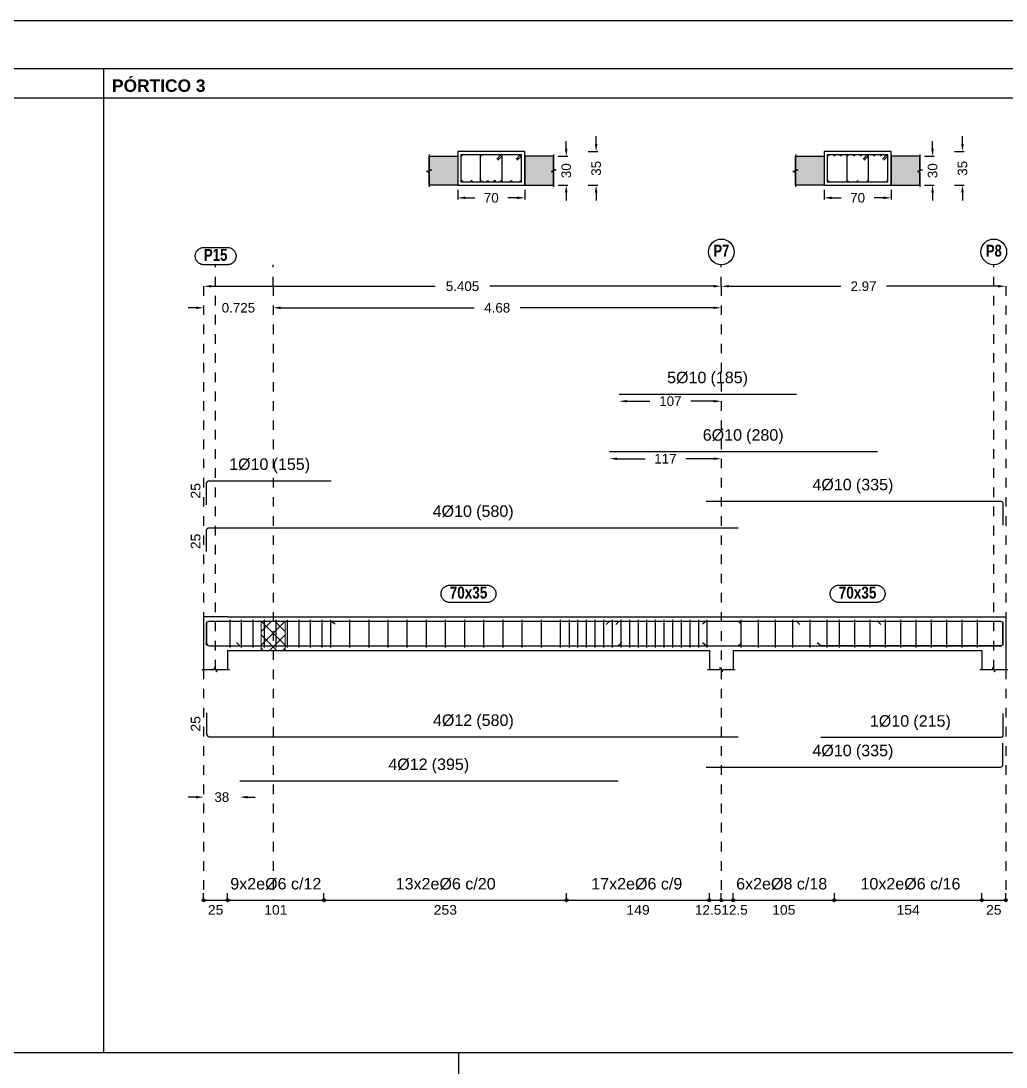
# Model space of a CAD drawing. Extents: x 2455 to 9764, y -806 to 181.
# Drawn here: x 5005.68 to 5015.96, y -489.53 to -478.61 of the extents above; entities that cross this region are included whole.
import ezdxf
from ezdxf.enums import TextEntityAlignment as Align

# ---------------------------------------------------------------- set-up
doc = ezdxf.new("R2010")
doc.units = 0
doc.header["$LTSCALE"] = 0.2
doc.header["$MEASUREMENT"] = 0
doc.linetypes.add('CYPE_RAYAPUNTO', pattern=[0.4125, 0.2025, -0.105, 0, -0.105])
doc.linetypes.add('PUNTOS2', pattern=[0.125, 0, -0.125])
doc.layers.add('01_cartela', color=6, linetype='CONTINUOUS', plot=False)
for name, color, linetype in [('01_cotas', 4, 'CONTINUOUS'), ('01_parcela', 7, 'CONTINUOUS'), ('01_primera', 5, 'CONTINUOUS'), ('01_texto cartela', 4, 'CONTINUOUS'), ('ALZ_CONT_NUDOS', 5, 'CONTINUOUS'), ('ALZ_CONT_VIG_HORMIGON', 5, 'CONTINUOUS'), ('ALZ_COT_COT_LIN_APOYOS', 120, 'CYPE_RAYAPUNTO'), ('ALZ_REF_REF_REFERENCIA', 3, 'CONTINUOUS'), ('ALZ_REF_TEXTO_REF_NOMBRE', 3, 'CONTINUOUS'), ('ARM_LONGITUDINAL_Ø10', 4, 'CONTINUOUS'), ('ARM_LONGITUDINAL_Ø12', 4, 'CONTINUOUS'), ('ARM_TRANSVERSAL_Ø6', 4, 'CONTINUOUS'), ('ARM_TRANSVERSAL_Ø8', 4, 'CONTINUOUS'), ('SEC_CONT_FORJADOS_SECCION', 8, 'CONTINUOUS'), ('SEC_CONT_VIG_HORMIGON_SECCION', 2, 'CONTINUOUS'), ('UNI_CORTANTES', 3, 'CONTINUOUS')]:
    doc.layers.add(name, color=color, linetype=linetype)
doc.layers.add('VIG_CARAS', color=5, linetype='CONTINUOUS', lineweight=9)
doc.styles.add('BERNARDO', font='GOTHICB.TTF')
doc.styles.add('CYPETXT_0.15', font='arial.ttf', dxfattribs={"height": 0.1})
doc.styles.add('Estilo1', font='swissel.ttf')
doc.styles.add('NIEVES2', font='sanss___.ttf')
doc.styles.add('NIEVES3', font='swisseb.ttf')
doc.styles.add('ROMANS', font='romans')
doc.dimstyles.new('DECIMAL-50', dxfattribs={"dimtxt": 0.08, "dimasz": 0.15, "dimexe": 0.05, "dimexo": 0.05, "dimgap": 0.09, "dimtad": 0, "dimzin": 0, "dimdsep": 46, "dimtxsty": 'ROMANS', "dimblk": 'DOTSMALL', "dimcen": 0.09, "dimclrt": 7, "dimadec": 0, "dimazin": 0, "dimtfac": 1.38, "dimtix": 1, "dimtofl": 0, "dimtmove": 2, "dimatfit": 3, "dimldrblk": 'OBLIQUE', "dimfxl": 1, "dimtolj": 1, "dimtzin": 0, "dimarcsym": 0})

# ---------------------------------------------------------------- blocks, each defined once
blk = doc.blocks.new('*D683')
at = {"layer": '01_cotas', "color": 0, "linetype": 'PUNTOS2', "lineweight": -2, "transparency": 16777216}
for p, q in [((5010.236, -480.376), (5010.236, -480.509)), ((5010.936, -480.376), (5010.936, -480.509))]:
    blk.add_line(p, q, dxfattribs=at)
at = {"layer": '01_cotas', "color": 0, "lineweight": -2, "transparency": 16777216}
for p, q in [((5010.316, -480.459), (5010.413, -480.459)), ((5010.856, -480.459), (5010.758, -480.459))]:
    blk.add_line(p, q, dxfattribs=at)
at = {"layer": '01_cotas', "color": 0, "transparency": 16777216}
for points in [[(5010.316, -480.446), (5010.316, -480.473), (5010.236, -480.459)], [(5010.856, -480.446), (5010.856, -480.473), (5010.936, -480.459)]]:
    blk.add_solid(points, dxfattribs=at)
at = {"layer": '01_cotas', "color": 5, "transparency": 16777216, "insert": (5010.586, -480.459), "char_height": 0.1, "attachment_point": 5, "style": 'Estilo1'}
blk.add_mtext('\\A1;70', dxfattribs=at)
blk = doc.blocks.new('*D684')
at = {"layer": '01_cotas', "color": 0, "lineweight": -2, "transparency": 16777216}
for p, q in [((5011.369, -479.946), (5011.369, -479.866)), ((5011.369, -480.406), (5011.369, -480.486))]:
    blk.add_line(p, q, dxfattribs=at)
at = {"layer": '01_cotas', "color": 0, "linetype": 'PUNTOS2', "lineweight": -2, "transparency": 16777216}
for p, q in [((5011.286, -480.026), (5011.419, -480.026)), ((5011.286, -480.326), (5011.419, -480.326))]:
    blk.add_line(p, q, dxfattribs=at)
at = {"layer": '01_cotas', "color": 0, "transparency": 16777216}
for points in [[(5011.355, -479.946), (5011.382, -479.946), (5011.369, -480.026)], [(5011.355, -480.406), (5011.382, -480.406), (5011.369, -480.326)]]:
    blk.add_solid(points, dxfattribs=at)
at = {"layer": '01_cotas', "color": 5, "transparency": 16777216, "insert": (5011.369, -480.176), "char_height": 0.1, "attachment_point": 5, "rotation": 90, "style": 'Estilo1'}
blk.add_mtext('\\A1;30', dxfattribs=at)
blk = doc.blocks.new('*D685')
at = {"layer": '01_cotas', "color": 0, "lineweight": -2, "transparency": 16777216}
for p, q in [((5011.681, -479.896), (5011.681, -479.816)), ((5011.681, -480.406), (5011.681, -480.486))]:
    blk.add_line(p, q, dxfattribs=at)
at = {"layer": '01_cotas', "color": 0, "linetype": 'PUNTOS2', "lineweight": -2, "transparency": 16777216}
for p, q in [((5011.598, -479.976), (5011.731, -479.976)), ((5011.598, -480.326), (5011.731, -480.326))]:
    blk.add_line(p, q, dxfattribs=at)
at = {"layer": '01_cotas', "color": 0, "transparency": 16777216}
for points in [[(5011.667, -479.896), (5011.694, -479.896), (5011.681, -479.976)], [(5011.667, -480.406), (5011.694, -480.406), (5011.681, -480.326)]]:
    blk.add_solid(points, dxfattribs=at)
at = {"layer": '01_cotas', "color": 5, "transparency": 16777216, "insert": (5011.681, -480.151), "char_height": 0.1, "attachment_point": 5, "rotation": 90, "style": 'Estilo1'}
blk.add_mtext('\\A1;35', dxfattribs=at)
blk = doc.blocks.new('*D686')
at = {"layer": '01_cotas', "color": 0, "linetype": 'PUNTOS2', "lineweight": -2, "transparency": 16777216}
for p, q in [((5014.061, -480.376), (5014.061, -480.509)), ((5014.761, -480.376), (5014.761, -480.509))]:
    blk.add_line(p, q, dxfattribs=at)
at = {"layer": '01_cotas', "color": 0, "lineweight": -2, "transparency": 16777216}
for p, q in [((5014.141, -480.459), (5014.238, -480.459)), ((5014.681, -480.459), (5014.583, -480.459))]:
    blk.add_line(p, q, dxfattribs=at)
at = {"layer": '01_cotas', "color": 0, "transparency": 16777216}
for points in [[(5014.141, -480.446), (5014.141, -480.473), (5014.061, -480.459)], [(5014.681, -480.446), (5014.681, -480.473), (5014.761, -480.459)]]:
    blk.add_solid(points, dxfattribs=at)
at = {"layer": '01_cotas', "color": 5, "transparency": 16777216, "insert": (5014.411, -480.459), "char_height": 0.1, "attachment_point": 5, "style": 'Estilo1'}
blk.add_mtext('\\A1;70', dxfattribs=at)
blk = doc.blocks.new('*D687')
at = {"layer": '01_cotas', "color": 0, "lineweight": -2, "transparency": 16777216}
for p, q in [((5015.194, -479.946), (5015.194, -479.866)), ((5015.194, -480.406), (5015.194, -480.486))]:
    blk.add_line(p, q, dxfattribs=at)
at = {"layer": '01_cotas', "color": 0, "linetype": 'PUNTOS2', "lineweight": -2, "transparency": 16777216}
for p, q in [((5015.111, -480.026), (5015.244, -480.026)), ((5015.111, -480.326), (5015.244, -480.326))]:
    blk.add_line(p, q, dxfattribs=at)
at = {"layer": '01_cotas', "color": 0, "transparency": 16777216}
for points in [[(5015.18, -479.946), (5015.207, -479.946), (5015.194, -480.026)], [(5015.18, -480.406), (5015.207, -480.406), (5015.194, -480.326)]]:
    blk.add_solid(points, dxfattribs=at)
at = {"layer": '01_cotas', "color": 5, "transparency": 16777216, "insert": (5015.194, -480.176), "char_height": 0.1, "attachment_point": 5, "rotation": 90, "style": 'Estilo1'}
blk.add_mtext('\\A1;30', dxfattribs=at)
blk = doc.blocks.new('*D688')
at = {"layer": '01_cotas', "color": 0, "lineweight": -2, "transparency": 16777216}
for p, q in [((5015.506, -479.896), (5015.506, -479.816)), ((5015.506, -480.406), (5015.506, -480.486))]:
    blk.add_line(p, q, dxfattribs=at)
at = {"layer": '01_cotas', "color": 0, "linetype": 'PUNTOS2', "lineweight": -2, "transparency": 16777216}
for p, q in [((5015.423, -479.976), (5015.556, -479.976)), ((5015.423, -480.326), (5015.556, -480.326))]:
    blk.add_line(p, q, dxfattribs=at)
at = {"layer": '01_cotas', "color": 0, "transparency": 16777216}
for points in [[(5015.492, -479.896), (5015.519, -479.896), (5015.506, -479.976)], [(5015.492, -480.406), (5015.519, -480.406), (5015.506, -480.326)]]:
    blk.add_solid(points, dxfattribs=at)
at = {"layer": '01_cotas', "color": 5, "transparency": 16777216, "insert": (5015.506, -480.151), "char_height": 0.1, "attachment_point": 5, "rotation": 90, "style": 'Estilo1'}
blk.add_mtext('\\A1;35', dxfattribs=at)
blk = doc.blocks.new('*D689')
at = {"layer": '01_cotas', "color": 0, "lineweight": -2, "transparency": 16777216}
for p, q in [((5007.503, -481.607), (5007.423, -481.607)), ((5008.388, -481.607), (5008.468, -481.607))]:
    blk.add_line(p, q, dxfattribs=at)
at = {"layer": '01_cotas', "color": 0, "transparency": 16777216}
for points in [[(5007.503, -481.594), (5007.503, -481.62), (5007.583, -481.607)], [(5008.388, -481.594), (5008.388, -481.62), (5008.308, -481.607)]]:
    blk.add_solid(points, dxfattribs=at)
at = {"layer": '01_cotas', "color": 5, "transparency": 16777216, "insert": (5007.946, -481.607), "char_height": 0.1, "attachment_point": 5, "style": 'Estilo1'}
blk.add_mtext('\\A1;0.725', dxfattribs=at)
blk = doc.blocks.new('*D690')
at = {"layer": '01_cotas', "color": 0, "lineweight": -2, "transparency": 16777216}
for p, q in [((5008.388, -481.607), (5010.407, -481.607)), ((5012.908, -481.607), (5010.889, -481.607))]:
    blk.add_line(p, q, dxfattribs=at)
at = {"layer": '01_cotas', "color": 0, "transparency": 16777216}
for points in [[(5008.388, -481.594), (5008.388, -481.62), (5008.308, -481.607)], [(5012.908, -481.594), (5012.908, -481.62), (5012.988, -481.607)]]:
    blk.add_solid(points, dxfattribs=at)
at = {"layer": '01_cotas', "color": 5, "transparency": 16777216, "insert": (5010.648, -481.607), "char_height": 0.1, "attachment_point": 5, "style": 'Estilo1'}
blk.add_mtext('\\A1;4.68', dxfattribs=at)
blk = doc.blocks.new('*D691')
at = {"layer": '01_cotas', "color": 0, "lineweight": -2, "transparency": 16777216}
for p, q in [((5007.663, -481.382), (5010.001, -481.382)), ((5012.908, -481.382), (5010.571, -481.382))]:
    blk.add_line(p, q, dxfattribs=at)
at = {"layer": '01_cotas', "color": 0, "transparency": 16777216}
for points in [[(5007.663, -481.369), (5007.663, -481.395), (5007.583, -481.382)], [(5012.908, -481.369), (5012.908, -481.395), (5012.988, -481.382)]]:
    blk.add_solid(points, dxfattribs=at)
at = {"layer": '01_cotas', "color": 5, "transparency": 16777216, "insert": (5010.286, -481.382), "char_height": 0.1, "attachment_point": 5, "style": 'Estilo1'}
blk.add_mtext('\\A1;5.405', dxfattribs=at)
blk = doc.blocks.new('*D692')
at = {"layer": '01_cotas', "color": 0, "lineweight": -2, "transparency": 16777216}
for p, q in [((5013.068, -481.382), (5014.235, -481.382)), ((5015.878, -481.382), (5014.712, -481.382))]:
    blk.add_line(p, q, dxfattribs=at)
at = {"layer": '01_cotas', "color": 0, "transparency": 16777216}
for points in [[(5013.068, -481.369), (5013.068, -481.395), (5012.988, -481.382)], [(5015.878, -481.369), (5015.878, -481.395), (5015.958, -481.382)]]:
    blk.add_solid(points, dxfattribs=at)
at = {"layer": '01_cotas', "color": 5, "transparency": 16777216, "insert": (5014.473, -481.382), "char_height": 0.1, "attachment_point": 5, "style": 'Estilo1'}
blk.add_mtext('\\A1;2.97', dxfattribs=at)
blk = doc.blocks.new('*D693')
at = {"layer": '01_cotas', "color": 0, "lineweight": -2, "transparency": 16777216}
for p, q in [((5011.9, -483.182), (5012.192, -483.182)), ((5012.908, -483.182), (5012.616, -483.182))]:
    blk.add_line(p, q, dxfattribs=at)
at = {"layer": '01_cotas', "color": 0, "transparency": 16777216}
for points in [[(5011.9, -483.169), (5011.9, -483.195), (5011.82, -483.182)], [(5012.908, -483.169), (5012.908, -483.195), (5012.988, -483.182)]]:
    blk.add_solid(points, dxfattribs=at)
at = {"layer": '01_cotas', "color": 5, "transparency": 16777216, "insert": (5012.404, -483.182), "char_height": 0.1, "attachment_point": 5, "style": 'Estilo1'}
blk.add_mtext('\\A1;117', dxfattribs=at)
blk = doc.blocks.new('*D694')
at = {"layer": '01_cotas', "color": 0, "lineweight": -2, "transparency": 16777216}
for p, q in [((5012.003, -482.582), (5012.243, -482.582)), ((5012.908, -482.582), (5012.668, -482.582))]:
    blk.add_line(p, q, dxfattribs=at)
at = {"layer": '01_cotas', "color": 0, "transparency": 16777216}
for points in [[(5012.003, -482.569), (5012.003, -482.595), (5011.923, -482.582)], [(5012.908, -482.569), (5012.908, -482.595), (5012.988, -482.582)]]:
    blk.add_solid(points, dxfattribs=at)
at = {"layer": '01_cotas', "color": 5, "transparency": 16777216, "insert": (5012.456, -482.582), "char_height": 0.1, "attachment_point": 5, "style": 'Estilo1'}
blk.add_mtext('\\A1;107', dxfattribs=at)
blk = doc.blocks.new('*D695')
at = {"layer": '01_cotas', "color": 0, "lineweight": -2, "transparency": 16777216}
for p, q in [((5007.503, -486.714), (5007.423, -486.714)), ((5008.042, -486.714), (5008.122, -486.714))]:
    blk.add_line(p, q, dxfattribs=at)
at = {"layer": '01_cotas', "color": 0, "transparency": 16777216}
for points in [[(5007.503, -486.701), (5007.503, -486.728), (5007.583, -486.714)], [(5008.042, -486.701), (5008.042, -486.728), (5007.962, -486.714)]]:
    blk.add_solid(points, dxfattribs=at)
at = {"layer": '01_cotas', "color": 5, "transparency": 16777216, "insert": (5007.773, -486.714), "char_height": 0.1, "attachment_point": 5, "style": 'Estilo1'}
blk.add_mtext('\\A1;38', dxfattribs=at)

msp = doc.modelspace()

# ---------------------------------------------------------------- hatches: boundary and pattern name
at = {"layer": 'SEC_CONT_FORJADOS_SECCION', "true_color": 0xdad7d3}
for points in [[(5009.936, -480.026), (5010.236, -480.026), (5010.236, -480.326), (5009.936, -480.326)], [(5011.236, -480.026), (5010.936, -480.026), (5010.936, -480.326), (5011.236, -480.326)], [(5013.761, -480.026), (5014.061, -480.026), (5014.061, -480.326), (5013.761, -480.326)], [(5015.061, -480.026), (5014.761, -480.026), (5014.761, -480.326), (5015.061, -480.326)]]:
    msp.add_hatch(color=254, dxfattribs=at).paths.add_polyline_path(points)

# ---------------------------------------------------------------- linework, layer by layer
at = {"layer": '01_cartela', "color": 3}
msp.add_lwpolyline([(4990.47, -478.613), (4990.47, -500.148), (5021.108, -500.148), (5021.108, -478.613)], close=True, dxfattribs=at)
at = {"layer": '01_parcela', "color": 7, "ltscale": 2.5}
for p, q in [((5020.608, -479.113), (4990.97, -479.113)), ((5006.537, -479.113), (5006.536, -489.38)), ((4990.969, -489.38), (5020.609, -489.38)), ((5010.248, -499.648), (5010.248, -489.38))]:
    msp.add_line(p, q, dxfattribs=at)
at = {"layer": '01_primera', "ltscale": 2.5}
msp.add_line((4990.97, -479.415), (5020.608, -479.415), dxfattribs=at)
at = {"layer": 'ALZ_CONT_NUDOS', "lineweight": 0}
for p, q in [((5008.183, -484.986), (5008.287, -484.882)), ((5008.183, -485.127), (5008.429, -484.882)), ((5008.433, -485.127), (5008.188, -484.882)), ((5008.433, -484.986), (5008.329, -484.882)), ((5008.346, -485.182), (5008.183, -485.019)), ((5008.27, -485.182), (5008.433, -485.019)), ((5008.205, -485.182), (5008.183, -485.16)), ((5008.411, -485.182), (5008.433, -485.16))]:
    msp.add_line(p, q, dxfattribs=at)
at = {"layer": 'ALZ_CONT_NUDOS'}
for p, q in [((5007.583, -485.182), (5007.583, -485.382)), ((5007.833, -485.182), (5007.833, -485.382)), ((5012.863, -485.182), (5012.863, -485.382)), ((5013.113, -485.182), (5013.113, -485.382)), ((5015.708, -485.182), (5015.708, -485.382)), ((5015.958, -485.182), (5015.958, -485.382))]:
    msp.add_line(p, q, dxfattribs=at)
for points in [[(5007.833, -484.832), (5007.583, -484.832), (5007.583, -485.182)], [(5012.863, -484.832), (5013.113, -484.832)], [(5015.708, -484.832), (5015.958, -484.832), (5015.958, -485.182)], [(5007.563, -485.382), (5007.693, -485.382), (5007.701, -485.357), (5007.716, -485.407), (5007.723, -485.382), (5007.853, -485.382)], [(5012.843, -485.382), (5012.973, -485.382), (5012.981, -485.357), (5012.996, -485.407), (5013.003, -485.382), (5013.133, -485.382)], [(5015.688, -485.382), (5015.818, -485.382), (5015.826, -485.357), (5015.841, -485.407), (5015.848, -485.382), (5015.978, -485.382)]]:
    msp.add_lwpolyline(points, dxfattribs=at)
at = {"layer": 'ALZ_CONT_NUDOS', "lineweight": 0}
msp.add_lwpolyline([(5008.183, -484.882), (5008.183, -485.182), (5008.433, -485.182), (5008.433, -484.882), (5008.183, -484.882)], close=True, dxfattribs=at)
at = {"layer": 'ALZ_CONT_VIG_HORMIGON'}
for p, q in [((5007.833, -484.832), (5008.308, -484.832)), ((5008.308, -484.832), (5012.863, -484.832)), ((5013.113, -484.832), (5015.708, -484.832)), ((5007.833, -485.182), (5008.308, -485.182)), ((5008.308, -485.182), (5012.863, -485.182)), ((5013.113, -485.182), (5015.708, -485.182))]:
    msp.add_line(p, q, dxfattribs=at)
at = {"layer": 'ALZ_COT_COT_LIN_APOYOS'}
for p, q in [((5007.708, -481.382), (5007.708, -481.157)), ((5008.308, -481.382), (5008.308, -481.157)), ((5012.988, -481.382), (5012.988, -481.157)), ((5015.833, -481.382), (5015.833, -481.157)), ((5007.583, -481.382), (5007.583, -487.791)), ((5007.583, -481.382), (5007.583, -487.791)), ((5007.708, -485.382), (5007.708, -481.382)), ((5008.308, -481.382), (5008.308, -487.791)), ((5012.988, -481.382), (5012.988, -487.791)), ((5012.988, -481.382), (5012.988, -487.791)), ((5015.833, -485.382), (5015.833, -481.382)), ((5015.958, -481.382), (5015.958, -487.791))]:
    msp.add_line(p, q, dxfattribs=at)
at = {"layer": 'ALZ_REF_REF_REFERENCIA'}
msp.add_lwpolyline([(5007.831, -480.977), (5007.837, -480.977), (5007.843, -480.978), (5007.849, -480.979), (5007.855, -480.98), (5007.861, -480.982), (5007.866, -480.984), (5007.872, -480.987), (5007.877, -480.99), (5007.882, -480.993), (5007.887, -480.997), (5007.892, -481), (5007.896, -481.005), (5007.9, -481.009), (5007.904, -481.014), (5007.907, -481.019), (5007.91, -481.024), (5007.913, -481.029), (5007.915, -481.035), (5007.917, -481.04), (5007.919, -481.046), (5007.92, -481.052), (5007.921, -481.058), (5007.921, -481.064), (5007.921, -481.07), (5007.921, -481.076), (5007.92, -481.082), (5007.919, -481.088), (5007.917, -481.094), (5007.915, -481.099), (5007.913, -481.105), (5007.91, -481.11), (5007.907, -481.116), (5007.904, -481.121), (5007.9, -481.125), (5007.896, -481.13), (5007.892, -481.134), (5007.887, -481.138), (5007.882, -481.141), (5007.877, -481.145), (5007.872, -481.147), (5007.866, -481.15), (5007.861, -481.152), (5007.855, -481.154), (5007.849, -481.155), (5007.843, -481.156), (5007.837, -481.157), (5007.831, -481.157), (5007.585, -481.157), (5007.579, -481.157), (5007.573, -481.156), (5007.567, -481.155), (5007.562, -481.154), (5007.556, -481.152), (5007.55, -481.15), (5007.545, -481.147), (5007.539, -481.145), (5007.534, -481.141), (5007.53, -481.138), (5007.525, -481.134), (5007.521, -481.13), (5007.517, -481.125), (5007.513, -481.121), (5007.509, -481.116), (5007.506, -481.11), (5007.504, -481.105), (5007.501, -481.099), (5007.499, -481.094), (5007.498, -481.088), (5007.497, -481.082), (5007.496, -481.076), (5007.495, -481.07), (5007.495, -481.064), (5007.496, -481.058), (5007.497, -481.052), (5007.498, -481.046), (5007.499, -481.04), (5007.501, -481.035), (5007.504, -481.029), (5007.506, -481.024), (5007.509, -481.019), (5007.513, -481.014), (5007.517, -481.009), (5007.521, -481.005), (5007.525, -481), (5007.53, -480.997), (5007.534, -480.993), (5007.539, -480.99), (5007.545, -480.987), (5007.55, -480.984), (5007.556, -480.982), (5007.562, -480.98), (5007.567, -480.979), (5007.573, -480.978), (5007.579, -480.977), (5007.585, -480.977), (5007.831, -480.977)], close=True, dxfattribs=at)
for centre in [(5012.988, -481.023), (5015.833, -481.023)]:
    msp.add_circle(centre, 0.134, dxfattribs=at)
at = {"layer": 'ALZ_REF_TEXTO_REF_NOMBRE', "color": 5}
for points in [[(5010.545, -484.502), (5010.551, -484.502), (5010.557, -484.503), (5010.563, -484.504), (5010.568, -484.505), (5010.574, -484.507), (5010.58, -484.509), (5010.585, -484.511), (5010.591, -484.514), (5010.596, -484.518), (5010.6, -484.521), (5010.605, -484.525), (5010.609, -484.529), (5010.613, -484.534), (5010.617, -484.538), (5010.621, -484.543), (5010.624, -484.548), (5010.626, -484.554), (5010.629, -484.559), (5010.631, -484.565), (5010.632, -484.571), (5010.633, -484.577), (5010.634, -484.583), (5010.635, -484.589), (5010.635, -484.595), (5010.634, -484.601), (5010.633, -484.607), (5010.632, -484.613), (5010.631, -484.618), (5010.629, -484.624), (5010.626, -484.63), (5010.624, -484.635), (5010.621, -484.64), (5010.617, -484.645), (5010.613, -484.65), (5010.609, -484.654), (5010.605, -484.658), (5010.6, -484.662), (5010.596, -484.666), (5010.591, -484.669), (5010.585, -484.672), (5010.58, -484.675), (5010.574, -484.677), (5010.568, -484.679), (5010.563, -484.68), (5010.557, -484.681), (5010.551, -484.682), (5010.545, -484.682), (5010.152, -484.682), (5010.146, -484.682), (5010.14, -484.681), (5010.134, -484.68), (5010.128, -484.679), (5010.122, -484.677), (5010.117, -484.675), (5010.111, -484.672), (5010.106, -484.669), (5010.101, -484.666), (5010.096, -484.662), (5010.091, -484.658), (5010.087, -484.654), (5010.083, -484.65), (5010.079, -484.645), (5010.076, -484.64), (5010.073, -484.635), (5010.07, -484.63), (5010.068, -484.624), (5010.066, -484.618), (5010.064, -484.613), (5010.063, -484.607), (5010.062, -484.601), (5010.062, -484.595), (5010.062, -484.589), (5010.062, -484.583), (5010.063, -484.577), (5010.064, -484.571), (5010.066, -484.565), (5010.068, -484.559), (5010.07, -484.554), (5010.073, -484.548), (5010.076, -484.543), (5010.079, -484.538), (5010.083, -484.534), (5010.087, -484.529), (5010.091, -484.525), (5010.096, -484.521), (5010.101, -484.518), (5010.106, -484.514), (5010.111, -484.511), (5010.117, -484.509), (5010.122, -484.507), (5010.128, -484.505), (5010.134, -484.504), (5010.14, -484.503), (5010.146, -484.502), (5010.152, -484.502), (5010.545, -484.502)], [(5014.607, -484.502), (5014.613, -484.502), (5014.619, -484.503), (5014.625, -484.504), (5014.631, -484.505), (5014.637, -484.507), (5014.642, -484.509), (5014.648, -484.511), (5014.653, -484.514), (5014.658, -484.518), (5014.663, -484.521), (5014.668, -484.525), (5014.672, -484.529), (5014.676, -484.534), (5014.68, -484.538), (5014.683, -484.543), (5014.686, -484.548), (5014.689, -484.554), (5014.691, -484.559), (5014.693, -484.565), (5014.695, -484.571), (5014.696, -484.577), (5014.697, -484.583), (5014.697, -484.589), (5014.697, -484.595), (5014.697, -484.601), (5014.696, -484.607), (5014.695, -484.613), (5014.693, -484.618), (5014.691, -484.624), (5014.689, -484.63), (5014.686, -484.635), (5014.683, -484.64), (5014.68, -484.645), (5014.676, -484.65), (5014.672, -484.654), (5014.668, -484.658), (5014.663, -484.662), (5014.658, -484.666), (5014.653, -484.669), (5014.648, -484.672), (5014.642, -484.675), (5014.637, -484.677), (5014.631, -484.679), (5014.625, -484.68), (5014.619, -484.681), (5014.613, -484.682), (5014.607, -484.682), (5014.214, -484.682), (5014.208, -484.682), (5014.202, -484.681), (5014.196, -484.68), (5014.19, -484.679), (5014.185, -484.677), (5014.179, -484.675), (5014.174, -484.672), (5014.168, -484.669), (5014.163, -484.666), (5014.158, -484.662), (5014.154, -484.658), (5014.149, -484.654), (5014.145, -484.65), (5014.142, -484.645), (5014.138, -484.64), (5014.135, -484.635), (5014.133, -484.63), (5014.13, -484.624), (5014.128, -484.618), (5014.127, -484.613), (5014.125, -484.607), (5014.125, -484.601), (5014.124, -484.595), (5014.124, -484.589), (5014.125, -484.583), (5014.125, -484.577), (5014.127, -484.571), (5014.128, -484.565), (5014.13, -484.559), (5014.133, -484.554), (5014.135, -484.548), (5014.138, -484.543), (5014.142, -484.538), (5014.145, -484.534), (5014.149, -484.529), (5014.154, -484.525), (5014.158, -484.521), (5014.163, -484.518), (5014.168, -484.514), (5014.174, -484.511), (5014.179, -484.509), (5014.185, -484.507), (5014.19, -484.505), (5014.196, -484.504), (5014.202, -484.503), (5014.208, -484.502), (5014.214, -484.502), (5014.607, -484.502)]]:
    msp.add_lwpolyline(points, close=True, dxfattribs=at)
at = {"layer": 'ARM_LONGITUDINAL_Ø10'}
for p, q in [((5008.913, -484.878), (5008.955, -484.906)), ((5011.82, -484.878), (5011.785, -484.913)), ((5011.923, -484.878), (5011.888, -484.913)), ((5012.828, -484.878), (5012.79, -484.91)), ((5013.163, -484.878), (5013.2, -484.911)), ((5013.773, -484.878), (5013.808, -484.913)), ((5014.62, -484.878), (5014.655, -484.913)), ((5012.828, -485.136), (5012.79, -485.103)), ((5014.028, -485.136), (5013.989, -485.105))]:
    msp.add_line(p, q, dxfattribs=at)
for points in [[(5011.923, -482.507), (5013.773, -482.507)], [(5011.82, -483.107), (5014.62, -483.107)], [(5007.613, -483.662), (5007.613, -483.437), (5007.615, -483.427), (5007.621, -483.419), (5007.629, -483.414), (5007.638, -483.412), (5008.913, -483.412)], [(5012.828, -483.625), (5015.903, -483.625), (5015.913, -483.627), (5015.921, -483.632), (5015.926, -483.64), (5015.928, -483.65), (5015.928, -483.875)], [(5007.613, -484.152), (5007.613, -483.927), (5007.615, -483.917), (5007.621, -483.909), (5007.629, -483.904), (5007.638, -483.902), (5013.163, -483.902)], [(5007.613, -485.128), (5007.613, -484.903), (5007.615, -484.893), (5007.621, -484.885), (5007.629, -484.88), (5007.638, -484.878), (5013.163, -484.878)], [(5007.613, -485.128), (5007.613, -484.903), (5007.615, -484.893), (5007.621, -484.885), (5007.629, -484.88), (5007.638, -484.878), (5008.913, -484.878)], [(5011.82, -484.878), (5014.62, -484.878)], [(5011.923, -484.878), (5013.773, -484.878)], [(5012.828, -484.878), (5015.903, -484.878), (5015.913, -484.88), (5015.921, -484.885), (5015.926, -484.893), (5015.928, -484.903), (5015.928, -485.128)], [(5012.828, -485.136), (5015.903, -485.136), (5015.913, -485.134), (5015.921, -485.128), (5015.926, -485.12), (5015.928, -485.111), (5015.928, -484.886)], [(5015.928, -484.886), (5015.928, -485.111), (5015.926, -485.12), (5015.921, -485.128), (5015.913, -485.134), (5015.903, -485.136), (5014.028, -485.136)], [(5015.928, -485.842), (5015.928, -486.067), (5015.926, -486.076), (5015.921, -486.084), (5015.913, -486.09), (5015.903, -486.092), (5014.028, -486.092)], [(5012.828, -486.4), (5015.903, -486.4), (5015.913, -486.398), (5015.921, -486.392), (5015.926, -486.384), (5015.928, -486.375), (5015.928, -486.15)]]:
    msp.add_lwpolyline(points, dxfattribs=at)
for centre in [(5010.277, -480.017), (5010.48, -480.017), (5010.691, -480.017), (5010.895, -480.017), (5014.102, -480.017), (5014.169, -480.017), (5014.237, -480.017), (5014.305, -480.017), (5014.375, -480.017), (5014.446, -480.017), (5014.516, -480.017), (5014.584, -480.017), (5014.652, -480.017), (5014.72, -480.017), (5014.102, -480.285), (5014.305, -480.285), (5014.411, -480.285), (5014.516, -480.285), (5014.72, -480.285)]:
    msp.add_circle(centre, 0.005, dxfattribs=at)
at = {"layer": 'ARM_LONGITUDINAL_Ø12'}
for p, q in [((5007.962, -485.136), (5007.927, -485.1)), ((5011.912, -485.136), (5011.948, -485.1)), ((5013.163, -485.136), (5013.2, -485.102))]:
    msp.add_line(p, q, dxfattribs=at)
for points in [[(5007.613, -484.886), (5007.613, -485.106), (5007.616, -485.117), (5007.622, -485.127), (5007.632, -485.133), (5007.643, -485.136), (5013.163, -485.136)], [(5007.962, -485.136), (5011.912, -485.136)], [(5007.613, -485.833), (5007.613, -486.053), (5007.616, -486.065), (5007.622, -486.075), (5007.632, -486.081), (5007.643, -486.083), (5013.163, -486.083)], [(5007.962, -486.543), (5011.912, -486.543)]]:
    msp.add_lwpolyline(points, dxfattribs=at)
for centre in [(5010.278, -480.284), (5010.379, -480.284), (5010.48, -480.284), (5010.55, -480.284), (5010.621, -480.284), (5010.691, -480.284), (5010.793, -480.284), (5010.894, -480.284)]:
    msp.add_circle(centre, 0.006, dxfattribs=at)
at = {"layer": 'ARM_TRANSVERSAL_Ø6'}
for p, q in [((5007.856, -484.862), (5007.856, -485.152)), ((5007.976, -484.862), (5007.976, -485.152)), ((5008.096, -484.862), (5008.096, -485.152)), ((5008.216, -484.862), (5008.216, -485.152)), ((5008.336, -484.862), (5008.336, -485.152)), ((5008.456, -484.862), (5008.456, -485.152)), ((5008.576, -484.862), (5008.576, -485.152)), ((5008.696, -484.862), (5008.696, -485.152)), ((5008.816, -484.862), (5008.816, -485.152)), ((5008.906, -484.862), (5008.906, -485.152)), ((5009.106, -484.862), (5009.106, -485.152)), ((5009.306, -484.862), (5009.306, -485.152)), ((5009.506, -484.862), (5009.506, -485.152)), ((5009.706, -484.862), (5009.706, -485.152)), ((5009.906, -484.862), (5009.906, -485.152)), ((5010.106, -484.862), (5010.106, -485.152)), ((5010.306, -484.862), (5010.306, -485.152)), ((5010.506, -484.862), (5010.506, -485.152)), ((5010.706, -484.862), (5010.706, -485.152)), ((5010.906, -484.862), (5010.906, -485.152)), ((5011.106, -484.862), (5011.106, -485.152)), ((5011.306, -484.862), (5011.306, -485.152)), ((5011.398, -484.862), (5011.398, -485.152)), ((5011.488, -484.862), (5011.488, -485.152)), ((5011.578, -484.862), (5011.578, -485.152)), ((5011.668, -484.862), (5011.668, -485.152)), ((5011.758, -484.862), (5011.758, -485.152)), ((5011.848, -484.862), (5011.848, -485.152)), ((5011.938, -484.862), (5011.938, -485.152)), ((5012.028, -484.862), (5012.028, -485.152)), ((5012.118, -484.862), (5012.118, -485.152)), ((5012.208, -484.862), (5012.208, -485.152)), ((5012.298, -484.862), (5012.298, -485.152)), ((5012.388, -484.862), (5012.388, -485.152)), ((5012.478, -484.862), (5012.478, -485.152)), ((5012.568, -484.862), (5012.568, -485.152)), ((5012.658, -484.862), (5012.658, -485.152)), ((5012.748, -484.862), (5012.748, -485.152)), ((5012.838, -484.862), (5012.838, -485.152)), ((5014.218, -484.862), (5014.218, -485.152)), ((5014.378, -484.862), (5014.378, -485.152)), ((5014.538, -484.862), (5014.538, -485.152)), ((5014.698, -484.862), (5014.698, -485.152)), ((5014.858, -484.862), (5014.858, -485.152)), ((5015.018, -484.862), (5015.018, -485.152)), ((5015.178, -484.862), (5015.178, -485.152)), ((5015.338, -484.862), (5015.338, -485.152)), ((5015.498, -484.862), (5015.498, -485.152)), ((5015.658, -484.862), (5015.658, -485.152))]:
    msp.add_line(p, q, dxfattribs=at)
for points in [[(5010.858, -480.067), (5010.9, -480.025), (5010.901, -480.023), (5010.902, -480.022), (5010.903, -480.02), (5010.903, -480.018), (5010.903, -480.016), (5010.902, -480.015), (5010.901, -480.013), (5010.9, -480.012), (5010.899, -480.011), (5010.897, -480.01), (5010.895, -480.009), (5010.894, -480.009), (5010.278, -480.009), (5010.274, -480.01), (5010.271, -480.012), (5010.269, -480.015), (5010.269, -480.018), (5010.269, -480.284), (5010.269, -480.288), (5010.271, -480.291), (5010.274, -480.293), (5010.278, -480.293), (5010.894, -480.293), (5010.897, -480.293), (5010.9, -480.291), (5010.902, -480.288), (5010.903, -480.284), (5010.903, -480.018), (5010.903, -480.016), (5010.902, -480.015), (5010.901, -480.013), (5010.9, -480.012), (5010.899, -480.011), (5010.897, -480.01), (5010.895, -480.009), (5010.894, -480.009), (5010.892, -480.009), (5010.89, -480.01), (5010.889, -480.011), (5010.887, -480.012), (5010.845, -480.054)], [(5010.655, -480.067), (5010.698, -480.025), (5010.699, -480.023), (5010.7, -480.022), (5010.7, -480.02), (5010.7, -480.018), (5010.7, -480.016), (5010.7, -480.015), (5010.699, -480.013), (5010.698, -480.012), (5010.696, -480.011), (5010.695, -480.01), (5010.693, -480.009), (5010.691, -480.009), (5010.48, -480.009), (5010.477, -480.01), (5010.474, -480.012), (5010.472, -480.015), (5010.471, -480.018), (5010.471, -480.284), (5010.472, -480.288), (5010.474, -480.291), (5010.477, -480.293), (5010.48, -480.293), (5010.691, -480.293), (5010.695, -480.293), (5010.698, -480.291), (5010.7, -480.288), (5010.7, -480.284), (5010.7, -480.018), (5010.7, -480.016), (5010.7, -480.015), (5010.699, -480.013), (5010.698, -480.012), (5010.696, -480.011), (5010.695, -480.01), (5010.693, -480.009), (5010.691, -480.009), (5010.69, -480.009), (5010.688, -480.01), (5010.686, -480.011), (5010.685, -480.012), (5010.643, -480.054)], [(5014.683, -480.065), (5014.726, -480.022), (5014.727, -480.021), (5014.727, -480.02), (5014.728, -480.018), (5014.728, -480.017), (5014.728, -480.016), (5014.727, -480.014), (5014.726, -480.013), (5014.725, -480.012), (5014.724, -480.011), (5014.723, -480.01), (5014.721, -480.009), (5014.72, -480.009), (5014.102, -480.009), (5014.099, -480.01), (5014.096, -480.012), (5014.094, -480.014), (5014.094, -480.017), (5014.094, -480.285), (5014.094, -480.288), (5014.096, -480.291), (5014.099, -480.293), (5014.102, -480.293), (5014.72, -480.293), (5014.723, -480.293), (5014.725, -480.291), (5014.727, -480.288), (5014.728, -480.285), (5014.728, -480.017), (5014.728, -480.016), (5014.727, -480.014), (5014.726, -480.013), (5014.725, -480.012), (5014.724, -480.011), (5014.723, -480.01), (5014.721, -480.009), (5014.72, -480.009), (5014.718, -480.009), (5014.717, -480.01), (5014.715, -480.011), (5014.714, -480.012), (5014.672, -480.054)], [(5014.48, -480.065), (5014.523, -480.022), (5014.523, -480.021), (5014.524, -480.02), (5014.524, -480.018), (5014.524, -480.017), (5014.524, -480.016), (5014.524, -480.014), (5014.523, -480.013), (5014.522, -480.012), (5014.521, -480.011), (5014.519, -480.01), (5014.518, -480.009), (5014.516, -480.009), (5014.305, -480.009), (5014.302, -480.01), (5014.299, -480.012), (5014.298, -480.014), (5014.297, -480.017), (5014.297, -480.285), (5014.298, -480.288), (5014.299, -480.291), (5014.302, -480.293), (5014.305, -480.293), (5014.516, -480.293), (5014.519, -480.293), (5014.522, -480.291), (5014.524, -480.288), (5014.524, -480.285), (5014.524, -480.017), (5014.524, -480.016), (5014.524, -480.014), (5014.523, -480.013), (5014.522, -480.012), (5014.521, -480.011), (5014.519, -480.01), (5014.518, -480.009), (5014.516, -480.009), (5014.515, -480.009), (5014.513, -480.01), (5014.512, -480.011), (5014.511, -480.012), (5014.468, -480.054)]]:
    msp.add_lwpolyline(points, dxfattribs=at)
at = {"layer": 'ARM_TRANSVERSAL_Ø8'}
for p, q in [((5013.191, -484.862), (5013.191, -485.152)), ((5013.371, -484.862), (5013.371, -485.152)), ((5013.551, -484.862), (5013.551, -485.152)), ((5013.731, -484.862), (5013.731, -485.152)), ((5013.911, -484.862), (5013.911, -485.152)), ((5014.091, -484.862), (5014.091, -485.152))]:
    msp.add_line(p, q, dxfattribs=at)
at = {"layer": 'SEC_CONT_FORJADOS_SECCION'}
for points in [[(5009.936, -480.006), (5009.936, -480.161), (5009.961, -480.169), (5009.911, -480.184), (5009.936, -480.191), (5009.936, -480.346)], [(5009.936, -480.026), (5010.236, -480.026), (5010.236, -480.326), (5009.936, -480.326)], [(5011.236, -480.026), (5010.936, -480.026), (5010.936, -480.326), (5011.236, -480.326)], [(5011.236, -480.006), (5011.236, -480.161), (5011.261, -480.169), (5011.211, -480.184), (5011.236, -480.191), (5011.236, -480.346)], [(5013.761, -480.006), (5013.761, -480.161), (5013.786, -480.169), (5013.736, -480.184), (5013.761, -480.191), (5013.761, -480.346)], [(5013.761, -480.026), (5014.061, -480.026), (5014.061, -480.326), (5013.761, -480.326)], [(5015.061, -480.026), (5014.761, -480.026), (5014.761, -480.326), (5015.061, -480.326)], [(5015.061, -480.006), (5015.061, -480.161), (5015.086, -480.169), (5015.036, -480.184), (5015.061, -480.191), (5015.061, -480.346)]]:
    msp.add_lwpolyline(points, dxfattribs=at)
at = {"layer": 'SEC_CONT_FORJADOS_SECCION', "color": 254, "true_color": 0xdad7d3}
for points in [[(5009.936, -480.026), (5010.236, -480.026), (5010.236, -480.326), (5009.936, -480.326)], [(5011.236, -480.026), (5010.936, -480.026), (5010.936, -480.326), (5011.236, -480.326)], [(5013.761, -480.026), (5014.061, -480.026), (5014.061, -480.326), (5013.761, -480.326)], [(5015.061, -480.026), (5014.761, -480.026), (5014.761, -480.326), (5015.061, -480.326)]]:
    msp.add_lwpolyline(points, close=True, dxfattribs=at)
at = {"layer": 'SEC_CONT_VIG_HORMIGON_SECCION'}
for points in [[(5010.936, -479.976), (5010.236, -479.976), (5010.236, -480.326), (5010.936, -480.326), (5010.936, -479.976)], [(5014.761, -479.976), (5014.061, -479.976), (5014.061, -480.326), (5014.761, -480.326), (5014.761, -479.976)]]:
    msp.add_lwpolyline(points, close=True, dxfattribs=at)
at = {"layer": 'UNI_CORTANTES', "color": 2}
for p, q in [((5007.583, -487.791), (5007.583, -487.716)), ((5007.833, -487.791), (5007.833, -487.716)), ((5008.839, -487.791), (5008.839, -487.716)), ((5011.373, -487.791), (5011.373, -487.716)), ((5012.863, -487.791), (5012.863, -487.716)), ((5012.988, -487.791), (5012.988, -487.716)), ((5013.113, -487.791), (5013.113, -487.716)), ((5014.168, -487.791), (5014.168, -487.716)), ((5015.708, -487.791), (5015.708, -487.716))]:
    msp.add_line(p, q, dxfattribs=at)
for points in [[(5007.583, -487.791), (5007.833, -487.791), (5007.833, -487.716)], [(5007.833, -487.791), (5008.839, -487.791), (5008.839, -487.716)], [(5008.839, -487.791), (5011.373, -487.791), (5011.373, -487.716)], [(5011.373, -487.791), (5012.863, -487.791), (5012.863, -487.716)], [(5012.863, -487.791), (5012.988, -487.791), (5012.988, -487.716)], [(5012.988, -487.791), (5013.113, -487.791), (5013.113, -487.716)], [(5013.113, -487.791), (5014.168, -487.791), (5014.168, -487.716)], [(5014.168, -487.791), (5015.708, -487.791), (5015.708, -487.716)], [(5015.708, -487.791), (5015.958, -487.791), (5015.958, -487.716)]]:
    msp.add_lwpolyline(points, dxfattribs=at)
for centre in [(5007.583, -487.791), (5007.833, -487.791), (5007.833, -487.791), (5008.839, -487.791), (5008.839, -487.791), (5011.373, -487.791), (5011.373, -487.791), (5012.863, -487.791), (5012.863, -487.791), (5012.988, -487.791), (5012.988, -487.791), (5013.113, -487.791), (5013.113, -487.791), (5014.168, -487.791), (5014.168, -487.791), (5015.708, -487.791), (5015.708, -487.791), (5015.958, -487.791)]:
    msp.add_circle(centre, 0.015, dxfattribs=at)

# ---------------------------------------------------------------- texts
at = {"layer": '01_texto cartela', "color": 7, "style": 'NIEVES3'}
msp.add_text('PÓRTICO 3', height=0.1297, dxfattribs=at).set_placement((5006.626, -479.353))
at = {"layer": 'ALZ_REF_TEXTO_REF_NOMBRE', "color": 5, "style": 'BERNARDO'}
for s, width, p, p2 in [('P7', 0.846434, (5012.906, -481.073), (5013.071, -481.073)), ('P8', 0.846434, (5015.751, -481.073), (5015.916, -481.073)), ('P15', 0.841304, (5007.585, -481.117), (5007.831, -481.117)), ('70x35', 0.806421, (5010.152, -484.642), (5010.545, -484.642)), ('70x35', 0.806421, (5014.214, -484.642), (5014.607, -484.642))]:
    msp.add_text(s, height=0.125, dxfattribs=dict(at, width=width)).set_placement(p, p2, align=Align.FIT)
at = {"layer": 'UNI_CORTANTES', "color": 4, "style": 'CYPETXT_0.15', "width": 1.042546}
for p, p2 in [((5007.549, -483.598), (5007.549, -483.436)), ((5007.549, -484.126), (5007.549, -483.964)), ((5007.549, -486.03), (5007.549, -485.868))]:
    msp.add_text('25', height=0.1, rotation=90, dxfattribs=at).set_placement(p, p2, align=Align.FIT)
at = {"layer": 'UNI_CORTANTES', "color": 2, "style": 'CYPETXT_0.15'}
for s, width, p, p2 in [('25', 1.042546, (5007.627, -487.941), (5007.789, -487.941)), ('101', 1.042546, (5008.215, -487.941), (5008.458, -487.941)), ('253', 1.042546, (5009.985, -487.941), (5010.228, -487.941)), ('149', 1.042546, (5011.997, -487.941), (5012.24, -487.941)), ('12.5', 1.015093, (5012.712, -487.941), (5012.988, -487.941)), ('12.5', 1.015093, (5012.988, -487.941), (5013.264, -487.941)), ('105', 1.042546, (5013.519, -487.941), (5013.762, -487.941)), ('154', 1.042546, (5014.817, -487.941), (5015.06, -487.941)), ('25', 1.042546, (5015.752, -487.941), (5015.914, -487.941))]:
    msp.add_text(s, height=0.1, dxfattribs=dict(at, width=width)).set_placement(p, p2, align=Align.FIT)
at = {"layer": 'VIG_CARAS', "color": 5, "style": 'NIEVES2'}
for s, p in [('5%%c10', (5012.422, -482.43)), ('(185)', (5012.875, -482.43)), ('6%%c10', (5012.794, -483.03)), ('(280)', (5013.247, -483.03)), ('1%%c10', (5007.849, -483.335)), ('(155)', (5008.303, -483.335)), ('4%%c10', (5013.939, -483.548)), ('(335)', (5014.393, -483.548)), ('4%%c10', (5009.974, -483.825)), ('(580)', (5010.428, -483.825)), ('4%%c12', (5009.977, -486.007)), ('(580)', (5010.43, -486.007)), ('1%%c10', (5014.539, -486.015)), ('(215)', (5014.993, -486.015)), ('4%%c10', (5013.939, -486.323)), ('(335)', (5014.393, -486.323)), ('4%%c12', (5009.511, -486.467)), ('(395)', (5009.964, -486.467))]:
    msp.add_text(s, height=0.12, dxfattribs=at).set_placement(p, align=Align.BOTTOM_LEFT)
at = {"layer": 'VIG_CARAS', "color": 4, "style": 'NIEVES2'}
for s, p in [('9x2e%%C6 c/12', (5007.861, -487.714)), ('13x2e%%c6 c/20', (5009.588, -487.714)), ('17x2e%%c6 c/9', (5011.63, -487.714)), ('6x2e%%C8 c/18', (5013.143, -487.714)), ('10x2e%%c6 c/16', (5014.441, -487.714))]:
    msp.add_text(s, height=0.12, dxfattribs=at).set_placement(p, align=Align.BOTTOM_LEFT)

# ---------------------------------------------------------------- dimensions: what is measured, and where the dimension line sits
at = {"layer": '01_cotas', "color": 2}
for p1, p2, distance, text, picture, middle in [((5011.236, -480.326), (5011.236, -480.026), -0.133, '30', '*D684', (5011.369, -480.176)), ((5011.548, -480.326), (5011.548, -479.976), -0.133, '35', '*D685', (5011.681, -480.151)), ((5015.061, -480.326), (5015.061, -480.026), -0.133, '30', '*D687', (5015.194, -480.176)), ((5015.373, -480.326), (5015.373, -479.976), -0.133, '35', '*D688', (5015.506, -480.151)), ((5010.236, -480.326), (5010.936, -480.326), -0.133, '70', '*D683', (5010.586, -480.459)), ((5014.061, -480.326), (5014.761, -480.326), -0.133, '70', '*D686', (5014.411, -480.459)), ((5012.988, -481.382), (5007.583, -481.382), 0, '5.405', '*D691', (5010.286, -481.382)), ((5015.958, -481.382), (5012.988, -481.382), 0, '2.97', '*D692', (5014.473, -481.382)), ((5008.308, -481.607), (5007.583, -481.607), 0, '0.725', '*D689', (5007.946, -481.607)), ((5012.988, -481.607), (5008.308, -481.607), 0, '4.68', '*D690', (5010.648, -481.607)), ((5011.923, -482.582), (5012.988, -482.582), 0, '107', '*D694', (5012.456, -482.582)), ((5011.82, -483.182), (5012.988, -483.182), 0, '117', '*D693', (5012.404, -483.182)), ((5007.583, -486.714), (5007.962, -486.714), 0, '38', '*D695', (5007.773, -486.714))]:
    dim = msp.add_aligned_dim(p1=p1, p2=p2, distance=distance, text=text, dimstyle='DECIMAL-50', override={"dimtxt": 0.1, "dimasz": 0.08, "dimtxsty": 'Estilo1', "dimsah": 1, "dimclrt": 5, "dimfxl": 0.09, "dimarcsym": 2}, dxfattribs=at)
    dim.commit()
    dim.dimension.update_dxf_attribs({"geometry": picture, "text_midpoint": middle})

doc.saveas('drawing.dxf')
